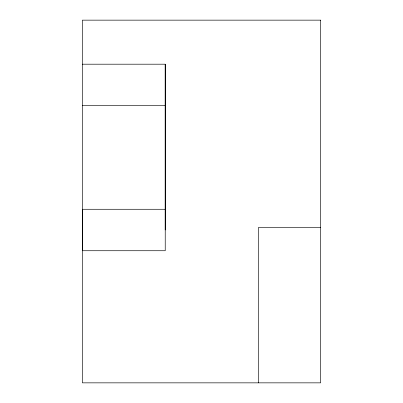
<?xml version="1.0" encoding="UTF-8"?>
<svg xmlns="http://www.w3.org/2000/svg" width="403" height="403" viewBox="0 0 403 403"><rect width="100%" height="100%" fill="white"/><g stroke="black" fill="none" stroke-linecap="round" stroke-linejoin="round"><path stroke-width="0.6" d="M82.328 64.198L165.23 64.198L165.23 250.731L82.328 250.731L82.328 209.278L165.23 209.278M82.328 105.651L165.23 105.651M320.672 227.408L258.494 227.408L258.494 382.85M165.23 64.198L165.23 230.007M320.672 20.15L82.328 20.15L82.328 382.85L320.672 382.85L320.672 20.15"/></g></svg>
